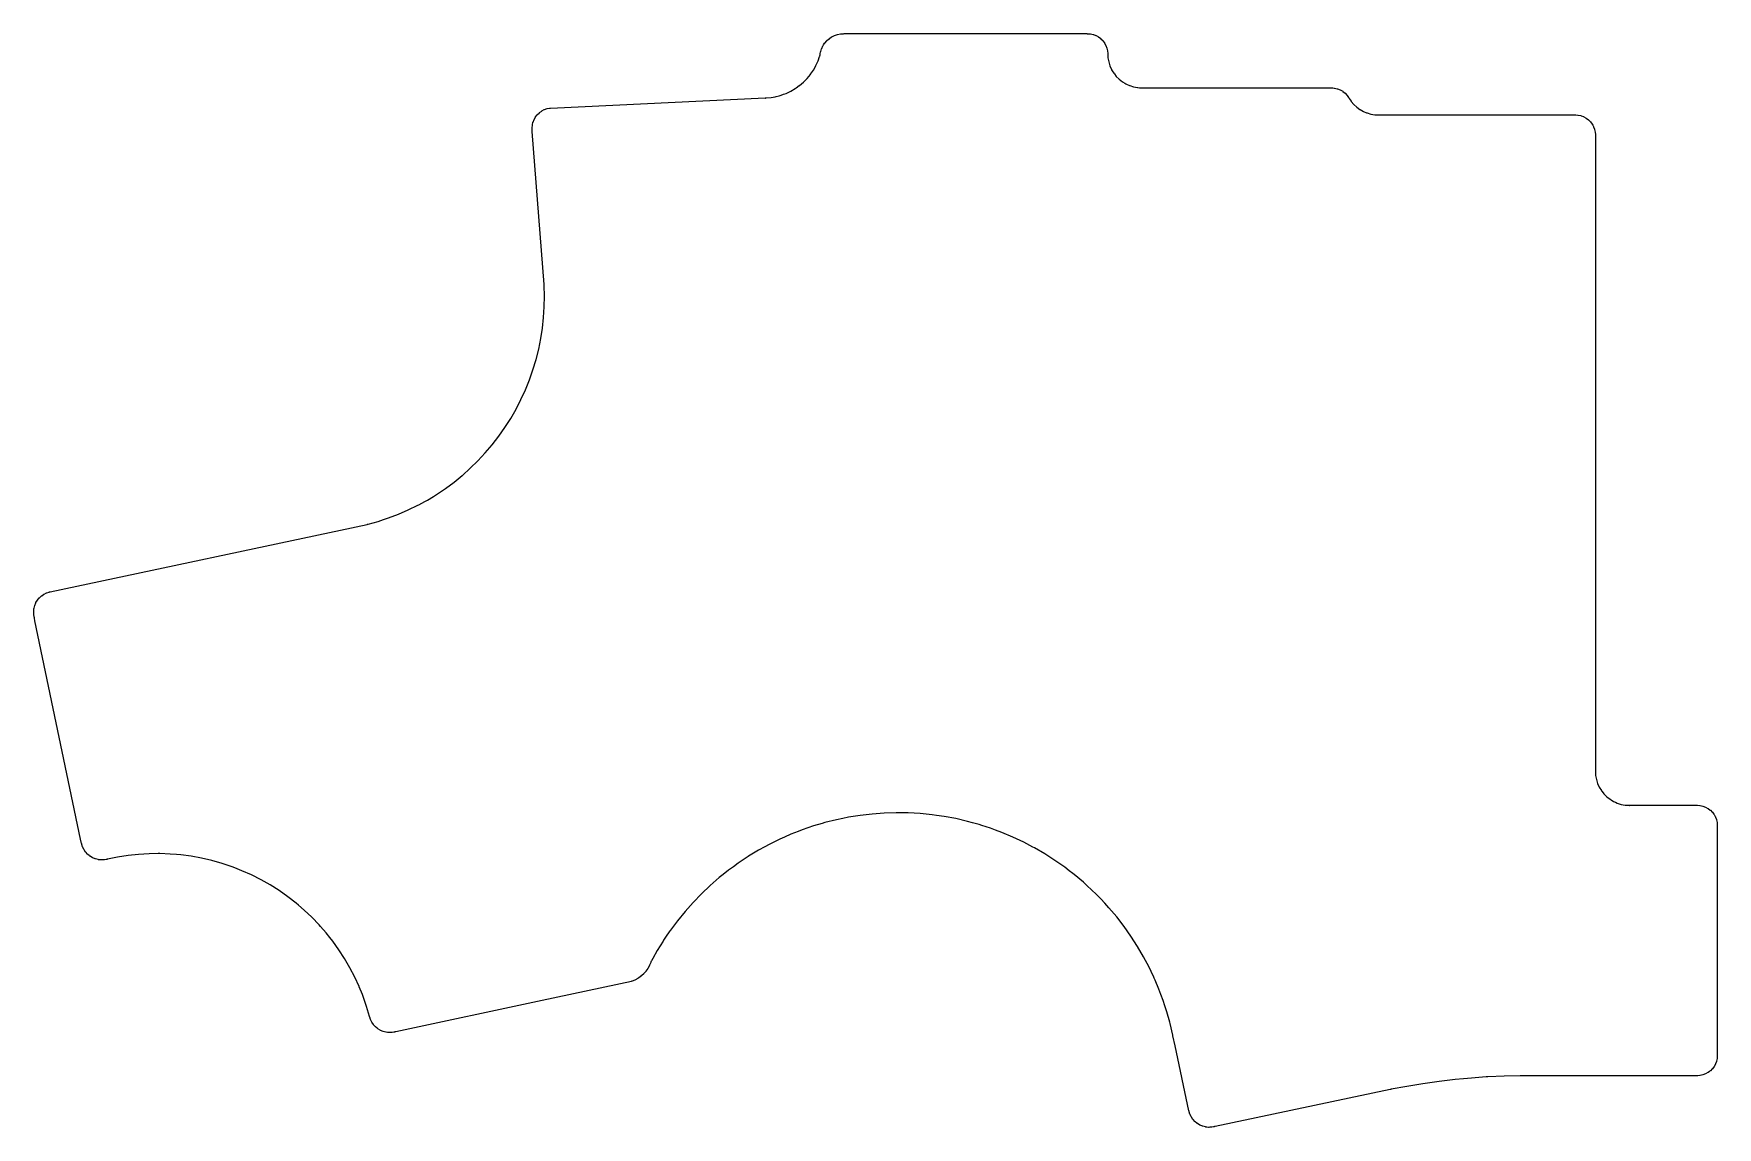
# Model space of a CAD drawing. Extents: x 84 to 209, y -139 to -58.
import ezdxf

# ---------------------------------------------------------------- set-up
doc = ezdxf.new("R2010")
doc.units = 0
doc.layers.add('BLACK', color=7, linetype='CONTINUOUS')

msp = doc.modelspace()

# ---------------------------------------------------------------- linework, layer by layer
at = {"layer": 'BLACK', "linetype": 'CONTINUOUS'}
for p, q in [((143.396, -58.4945), (143.589, -58.3984)), ((143.589, -58.3984), (143.605, -58.392)), ((143.605, -58.392), (143.808, -58.3222)), ((143.808, -58.3222), (143.824, -58.3178)), ((143.824, -58.3178), (144.035, -58.2754)), ((144.035, -58.2754), (144.052, -58.2732)), ((144.052, -58.2732), (144.233, -58.2612)), ((144.233, -58.2612), (144.256, -58.2623)), ((144.256, -58.2623), (144.26, -58.2623)), ((144.26, -58.2623), (144.269, -58.2637)), ((144.269, -58.2637), (144.3, -58.2596)), ((144.3, -58.2596), (144.317, -58.2585)), ((144.317, -58.2585), (162.226, -58.2585)), ((162.226, -58.2585), (162.245, -58.26)), ((162.245, -58.26), (162.26, -58.2623)), ((162.26, -58.2623), (162.26, -58.2623)), ((162.26, -58.2623), (162.269, -58.2637)), ((162.269, -58.2637), (162.284, -58.2617)), ((162.284, -58.2617), (162.309, -58.261)), ((162.309, -58.261), (162.478, -58.273)), ((162.478, -58.273), (162.496, -58.2756)), ((162.496, -58.2756), (162.686, -58.317)), ((162.686, -58.317), (162.704, -58.3221)), ((162.704, -58.3221), (162.886, -58.3901)), ((162.886, -58.3901), (162.903, -58.3976)), ((162.903, -58.3976), (163.073, -58.491)), ((142.541, -59.7476), (142.571, -59.5897)), ((142.571, -59.5897), (142.575, -59.5736)), ((142.575, -59.5736), (142.642, -59.3689)), ((142.642, -59.3689), (142.648, -59.3535)), ((142.648, -59.3535), (142.741, -59.1594)), ((142.741, -59.1594), (142.749, -59.1449)), ((142.749, -59.1449), (142.753, -59.1389)), ((142.753, -59.1389), (142.788, -59.0862)), ((142.788, -59.0862), (142.867, -58.9648)), ((142.867, -58.9648), (142.877, -58.9516)), ((142.877, -58.9516), (143.018, -58.7885)), ((143.018, -58.7885), (143.03, -58.7767)), ((143.03, -58.7767), (143.191, -58.6337)), ((143.191, -58.6337), (143.204, -58.6235)), ((143.204, -58.6235), (143.213, -58.6174)), ((143.213, -58.6174), (143.382, -58.5028)), ((143.382, -58.5028), (143.396, -58.4945)), ((163.073, -58.491), (163.089, -58.5007)), ((163.089, -58.5007), (163.245, -58.6174)), ((163.245, -58.6174), (163.258, -58.6292)), ((163.258, -58.6292), (163.396, -58.7669)), ((163.396, -58.7669), (163.408, -58.7805)), ((163.408, -58.7805), (163.524, -58.9364)), ((163.524, -58.9364), (163.534, -58.9515)), ((163.534, -58.9515), (163.627, -59.1225)), ((163.627, -59.1225), (163.635, -59.1389)), ((163.635, -59.1389), (163.703, -59.3214)), ((163.703, -59.3214), (163.708, -59.3386)), ((163.708, -59.3386), (163.749, -59.5289)), ((163.749, -59.5289), (163.752, -59.5467)), ((163.752, -59.5467), (163.763, -59.705)), ((142.038, -60.9478), (142.211, -60.6412)), ((142.211, -60.6412), (142.226, -60.6152)), ((142.226, -60.6152), (142.227, -60.6128)), ((142.226, -60.6152), (142.226, -60.6152)), ((142.227, -60.6128), (142.387, -60.2626)), ((142.387, -60.2626), (142.495, -59.9572)), ((142.495, -59.9572), (142.496, -59.9576)), ((142.496, -59.9551), (142.505, -59.9297)), ((142.496, -59.9554), (142.496, -59.9551)), ((142.496, -59.9576), (142.496, -59.9554)), ((142.505, -59.9297), (142.509, -59.9197)), ((142.509, -59.9197), (142.51, -59.9163)), ((142.51, -59.9163), (142.513, -59.912)), ((142.513, -59.912), (142.516, -59.9)), ((142.516, -59.9), (142.522, -59.8651)), ((142.522, -59.8651), (142.525, -59.8506)), ((142.525, -59.8506), (142.532, -59.8251)), ((142.532, -59.8251), (142.534, -59.8165)), ((142.534, -59.8001), (142.536, -59.7756)), ((142.534, -59.8165), (142.534, -59.8001)), ((142.536, -59.7756), (142.541, -59.7476)), ((163.762, -59.7327), (163.761, -59.7375)), ((163.761, -59.7375), (163.761, -59.7435)), ((163.761, -59.7435), (163.761, -59.7437)), ((163.761, -59.7437), (163.761, -59.744)), ((163.761, -59.744), (163.761, -59.75)), ((163.761, -59.75), (163.762, -59.7548)), ((163.763, -59.705), (163.762, -59.7278)), ((163.762, -59.7278), (163.763, -59.7278)), ((163.763, -59.7278), (163.762, -59.7327)), ((163.762, -59.7548), (163.762, -59.7573)), ((163.762, -59.7573), (163.763, -59.7629)), ((163.763, -59.7629), (163.772, -59.9197)), ((163.772, -59.9197), (163.774, -59.9572)), ((163.774, -59.9572), (163.78, -60.0529)), ((163.78, -60.0529), (163.835, -60.3514)), ((163.835, -60.3514), (163.925, -60.6412)), ((163.925, -60.6412), (164.05, -60.9179)), ((140.765, -62.2623), (140.991, -62.1009)), ((140.991, -62.1009), (141.012, -62.086)), ((141.012, -62.086), (141.305, -61.8362)), ((141.305, -61.8362), (141.323, -61.8182)), ((141.323, -61.8182), (141.505, -61.6334)), ((141.505, -61.6334), (141.575, -61.5618)), ((141.575, -61.5618), (141.82, -61.2649)), ((141.82, -61.2649), (141.821, -61.2627)), ((141.821, -61.2627), (142.036, -60.95)), ((141.821, -61.2627), (141.821, -61.2627)), ((142.036, -60.95), (142.038, -60.9478)), ((164.05, -60.9179), (164.052, -60.9211)), ((164.052, -60.9211), (164.052, -60.9212)), ((164.052, -60.9212), (164.099, -61.0001)), ((164.099, -61.0001), (164.207, -61.1776)), ((164.207, -61.1776), (164.209, -61.1806)), ((164.209, -61.1806), (164.209, -61.1806)), ((164.209, -61.1806), (164.253, -61.2363)), ((164.253, -61.2363), (164.394, -61.4165)), ((164.394, -61.4165), (164.609, -61.6311)), ((164.609, -61.6311), (164.847, -61.8182)), ((164.847, -61.8182), (165.025, -61.9255)), ((165.025, -61.9255), (165.104, -61.9733)), ((165.104, -61.9733), (165.104, -61.9733)), ((165.104, -61.9733), (165.107, -61.9752)), ((165.107, -61.9752), (165.148, -61.9937)), ((165.148, -61.9937), (165.38, -62.0982)), ((165.38, -62.0982), (165.38, -62.0982)), ((165.38, -62.0982), (165.384, -62.0998)), ((165.384, -62.0998), (165.674, -62.1901)), ((122.615, -63.7548), (138.472, -63.0104)), ((138.472, -63.0104), (138.492, -63.0111)), ((138.492, -63.0111), (138.509, -63.013)), ((138.509, -63.013), (138.509, -63.013)), ((138.509, -63.013), (138.513, -63.0136)), ((138.513, -63.0136), (138.519, -63.0133)), ((138.519, -63.0133), (138.521, -63.0133)), ((138.521, -63.0133), (138.526, -63.0131)), ((138.521, -63.0133), (138.521, -63.0133)), ((138.526, -63.0131), (138.531, -63.0121)), ((138.531, -63.0121), (138.533, -63.0119)), ((138.533, -63.0119), (138.542, -63.0106)), ((138.542, -63.0106), (138.906, -62.9761)), ((138.906, -62.9761), (138.909, -62.9758)), ((138.906, -62.9761), (138.906, -62.9761)), ((138.909, -62.9758), (139.209, -62.9207)), ((139.209, -62.9207), (139.285, -62.9068)), ((139.285, -62.9068), (139.288, -62.9063)), ((139.285, -62.9068), (139.285, -62.9068)), ((139.288, -62.9063), (139.517, -62.8431)), ((139.517, -62.8431), (139.656, -62.8047)), ((139.656, -62.8047), (139.659, -62.8039)), ((139.656, -62.8047), (139.656, -62.8047)), ((139.659, -62.8039), (139.828, -62.741)), ((139.828, -62.741), (140.017, -62.6706)), ((140.017, -62.6706), (140.019, -62.6696)), ((140.017, -62.6706), (140.017, -62.6706)), ((140.019, -62.6696), (140.022, -62.6684)), ((140.022, -62.6684), (140.364, -62.5055)), ((140.022, -62.6684), (140.022, -62.6684)), ((140.364, -62.5055), (140.367, -62.5043)), ((140.364, -62.5055), (140.364, -62.5055)), ((140.367, -62.5043), (140.699, -62.3093)), ((140.699, -62.3093), (140.765, -62.2623)), ((165.674, -62.1901), (165.972, -62.2448)), ((165.972, -62.2448), (165.976, -62.245)), ((165.976, -62.245), (165.976, -62.245)), ((165.976, -62.245), (166.108, -62.253)), ((166.108, -62.253), (166.244, -62.2612)), ((166.244, -62.2612), (166.257, -62.2627)), ((166.257, -62.2627), (166.262, -62.2636)), ((166.262, -62.2636), (166.269, -62.2637)), ((166.269, -62.2637), (166.27, -62.2637)), ((166.27, -62.2637), (166.27, -62.2637)), ((166.27, -62.2637), (166.275, -62.2637)), ((166.275, -62.2637), (166.303, -62.2598)), ((166.303, -62.2598), (166.32, -62.2585)), ((166.32, -62.2585), (180.226, -62.2585)), ((180.226, -62.2585), (180.245, -62.26)), ((180.245, -62.26), (180.26, -62.2623)), ((180.26, -62.2623), (180.26, -62.2623)), ((180.26, -62.2623), (180.269, -62.2637)), ((180.269, -62.2637), (180.283, -62.2618)), ((180.283, -62.2618), (180.309, -62.2611)), ((180.309, -62.2611), (180.376, -62.2661)), ((180.376, -62.2661), (180.489, -62.2746)), ((180.489, -62.2746), (180.507, -62.2774)), ((180.507, -62.2774), (180.707, -62.3232)), ((180.707, -62.3232), (180.725, -62.3288)), ((180.725, -62.3288), (180.916, -62.404)), ((180.916, -62.404), (180.933, -62.4122)), ((180.933, -62.4122), (181.11, -62.515)), ((181.11, -62.515), (181.126, -62.5257)), ((181.126, -62.5257), (181.286, -62.654)), ((181.286, -62.654), (181.299, -62.6669)), ((181.299, -62.6669), (181.438, -62.8175)), ((181.438, -62.8175), (181.45, -62.8324)), ((181.45, -62.8324), (181.547, -62.9758)), ((181.547, -62.9758), (181.555, -62.9909)), ((181.555, -62.9909), (181.555, -62.9909)), ((181.555, -62.9909), (181.559, -62.9976)), ((181.559, -62.9976), (181.56, -62.9997)), ((181.56, -62.9997), (181.562, -63.0071)), ((181.562, -63.0071), (181.565, -63.0101)), ((181.565, -63.0101), (181.566, -63.0136)), ((181.566, -63.0136), (181.572, -63.0244)), ((181.572, -63.0244), (181.577, -63.0297)), ((181.577, -63.0297), (181.583, -63.0382)), ((181.583, -63.0382), (181.723, -63.2415)), ((181.723, -63.2415), (181.739, -63.2654)), ((181.739, -63.2654), (181.932, -63.4865)), ((121.34, -64.7904), (121.413, -64.6072)), ((121.413, -64.6072), (121.42, -64.5909)), ((121.42, -64.5909), (121.518, -64.4198)), ((121.518, -64.4198), (121.528, -64.4049)), ((121.528, -64.4049), (121.649, -64.2494)), ((121.649, -64.2494), (121.661, -64.236)), ((121.661, -64.236), (121.803, -64.0993)), ((121.803, -64.0993), (121.817, -64.0878)), ((121.817, -64.0878), (121.976, -63.9726)), ((121.976, -63.9726), (121.992, -63.9632)), ((121.992, -63.9632), (122.166, -63.872)), ((122.166, -63.872), (122.183, -63.8648)), ((122.183, -63.8648), (122.369, -63.7994)), ((122.369, -63.7994), (122.386, -63.7946)), ((122.386, -63.7946), (122.547, -63.7626)), ((122.547, -63.7626), (122.565, -63.7612)), ((122.565, -63.7612), (122.574, -63.7602)), ((122.574, -63.7602), (122.582, -63.7605)), ((122.582, -63.7605), (122.591, -63.7582)), ((122.591, -63.7582), (122.597, -63.7576)), ((122.597, -63.7576), (122.615, -63.7548)), ((181.932, -63.4865), (181.935, -63.4889)), ((181.935, -63.4889), (181.935, -63.4889)), ((181.935, -63.4889), (182.146, -63.6818)), ((182.146, -63.6818), (182.149, -63.6843)), ((182.149, -63.6843), (182.151, -63.6864)), ((182.151, -63.6864), (182.151, -63.6864)), ((182.151, -63.6864), (182.383, -63.8541)), ((182.383, -63.8541), (182.383, -63.8541)), ((182.383, -63.8541), (182.386, -63.8562)), ((182.386, -63.8562), (182.389, -63.8579)), ((182.389, -63.8579), (182.389, -63.8579)), ((182.389, -63.8579), (182.407, -63.8678)), ((182.407, -63.8678), (182.642, -64)), ((182.642, -64), (182.645, -64.0014)), ((182.645, -64.0014), (182.645, -64.0014)), ((182.645, -64.0014), (182.877, -64.0993)), ((182.877, -64.0993), (182.912, -64.1138)), ((182.912, -64.1138), (183.193, -64.1962)), ((183.193, -64.1962), (183.482, -64.246)), ((183.482, -64.246), (183.741, -64.2608)), ((183.741, -64.2608), (183.755, -64.2623)), ((183.755, -64.2623), (183.762, -64.2636)), ((183.762, -64.2636), (183.769, -64.2637)), ((183.769, -64.2637), (183.77, -64.2637)), ((183.77, -64.2637), (183.77, -64.2637)), ((183.77, -64.2637), (183.775, -64.2637)), ((183.775, -64.2637), (183.803, -64.2598)), ((183.803, -64.2598), (183.82, -64.2585)), ((183.82, -64.2585), (198.226, -64.2585)), ((198.226, -64.2585), (198.245, -64.26)), ((198.245, -64.26), (198.26, -64.2623)), ((198.26, -64.2623), (198.26, -64.2623)), ((198.26, -64.2623), (198.269, -64.2637)), ((198.269, -64.2637), (198.284, -64.2617)), ((198.284, -64.2617), (198.309, -64.261)), ((198.309, -64.261), (198.478, -64.273)), ((198.478, -64.273), (198.496, -64.2756)), ((198.496, -64.2756), (198.686, -64.317)), ((198.686, -64.317), (198.704, -64.3221)), ((198.704, -64.3221), (198.886, -64.3901)), ((198.886, -64.3901), (198.903, -64.3976)), ((198.903, -64.3976), (199.073, -64.491)), ((199.073, -64.491), (199.089, -64.5007)), ((199.089, -64.5007), (199.245, -64.6174)), ((199.245, -64.6174), (199.258, -64.6292)), ((199.258, -64.6292), (199.396, -64.7669)), ((121.269, -65.2132), (121.287, -65.017)), ((121.269, -65.2312), (121.269, -65.2132)), ((121.278, -65.4026), (121.269, -65.2312)), ((121.282, -65.4276), (121.278, -65.4026)), ((121.286, -65.4425), (121.282, -65.4276)), ((121.284, -65.4818), (121.285, -65.4515)), ((121.285, -65.4952), (121.284, -65.4818)), ((121.285, -65.4515), (121.286, -65.4425)), ((121.285, -65.4515), (121.285, -65.4515)), ((122.154, -76.7987), (121.285, -65.4952)), ((121.287, -65.017), (121.29, -64.9993)), ((121.29, -64.9993), (121.335, -64.8076)), ((121.335, -64.8076), (121.34, -64.7904)), ((199.396, -64.7669), (199.408, -64.7805)), ((199.408, -64.7805), (199.524, -64.9364)), ((199.524, -64.9364), (199.534, -64.9515)), ((199.534, -64.9515), (199.57, -65.017)), ((199.57, -65.017), (199.627, -65.1225)), ((199.627, -65.1225), (199.635, -65.1389)), ((199.635, -65.1389), (199.703, -65.3214)), ((199.703, -65.3214), (199.708, -65.3386)), ((199.708, -65.3386), (199.749, -65.5289)), ((199.749, -65.5289), (199.752, -65.5467)), ((199.752, -65.5467), (199.764, -65.7086)), ((199.763, -65.7349), (199.761, -65.7437)), ((199.761, -65.7437), (199.762, -65.7526)), ((199.762, -65.7526), (199.762, -65.7526)), ((199.762, -65.7526), (199.765, -65.7753)), ((199.764, -65.7086), (199.763, -65.7266)), ((199.763, -65.7266), (199.763, -65.7349)), ((199.765, -65.7753), (199.766, -65.7916)), ((199.766, -65.7916), (199.766, -112.697)), ((122.156, -76.8133), (122.154, -76.7987)), ((122.163, -76.8487), (122.156, -76.8133)), ((122.164, -76.8613), (122.163, -76.8487)), ((122.163, -76.8654), (122.164, -76.8613)), ((122.163, -76.8721), (122.163, -76.8654)), ((122.185, -77.64), (122.163, -76.8721)), ((122.171, -78.4314), (122.185, -77.64)), ((122.035, -80.0081), (122.121, -79.2213)), ((122.121, -79.2213), (122.171, -78.4314)), ((121.913, -80.7902), (122.035, -80.0081)), ((121.562, -82.3334), (121.755, -81.5658)), ((121.755, -81.5658), (121.913, -80.7902)), ((121.072, -83.8382), (121.334, -83.0914)), ((121.334, -83.0914), (121.562, -82.3334)), ((120.776, -84.5708), (121.071, -83.8396)), ((121.071, -83.8395), (121.072, -83.8382)), ((121.071, -83.8396), (121.071, -83.8395)), ((120.084, -85.9957), (120.446, -85.2919)), ((120.446, -85.2919), (120.776, -84.5722)), ((120.776, -84.5709), (120.776, -84.5708)), ((120.776, -84.5722), (120.776, -84.5709)), ((119.265, -87.3501), (119.69, -86.6823)), ((119.69, -86.6823), (120.084, -85.9957)), ((118.326, -88.6239), (118.81, -87.9978)), ((118.81, -87.9978), (119.265, -87.3501)), ((117.275, -89.8066), (117.814, -89.2273)), ((117.814, -89.2273), (118.326, -88.6239)), ((116.12, -90.8873), (116.708, -90.3616)), ((116.708, -90.3616), (116.709, -90.3607)), ((116.708, -90.3616), (116.708, -90.3616)), ((116.709, -90.3607), (117.275, -89.8066)), ((114.213, -92.3017), (114.87, -91.8598)), ((114.87, -91.8598), (114.871, -91.8589)), ((114.871, -91.8589), (115.505, -91.3892)), ((114.871, -91.8589), (114.871, -91.8589)), ((115.505, -91.3892), (115.506, -91.3883)), ((115.505, -91.3892), (115.505, -91.3892)), ((115.506, -91.3883), (115.507, -91.3874)), ((115.507, -91.3874), (116.118, -90.8892)), ((115.507, -91.3874), (115.507, -91.3874)), ((116.118, -90.8892), (116.119, -90.8883)), ((116.118, -90.8892), (116.118, -90.8892)), ((116.119, -90.8883), (116.12, -90.8873)), ((112.132, -93.4409), (112.843, -93.0931)), ((112.843, -93.0931), (112.908, -93.0572)), ((112.908, -93.0572), (113.343, -92.8193)), ((113.343, -92.8193), (113.537, -92.7131)), ((113.537, -92.7131), (113.538, -92.7123)), ((113.538, -92.7123), (113.983, -92.4415)), ((113.538, -92.7123), (113.538, -92.7123)), ((113.983, -92.4415), (114.213, -92.3017)), ((109.161, -94.4946), (109.913, -94.285)), ((109.913, -94.285), (109.914, -94.2846)), ((109.913, -94.285), (109.913, -94.285)), ((109.914, -94.2846), (110.295, -94.1593)), ((110.295, -94.1593), (110.664, -94.0378)), ((110.664, -94.0378), (110.666, -94.0373)), ((110.664, -94.0378), (110.664, -94.0378)), ((110.666, -94.0373), (110.667, -94.0368)), ((110.667, -94.0368), (111.404, -93.7564)), ((110.667, -94.0368), (110.667, -94.0368)), ((111.404, -93.7564), (111.406, -93.7559)), ((111.406, -93.7559), (111.407, -93.7553)), ((111.407, -93.7553), (112.13, -93.4415)), ((111.407, -93.7553), (111.407, -93.7553)), ((112.13, -93.4415), (112.132, -93.4409)), ((85.6825, -99.4864), (109.091, -94.5058)), ((109.091, -94.5058), (109.107, -94.5035)), ((109.107, -94.5035), (109.139, -94.5008)), ((109.139, -94.5008), (109.144, -94.4997)), ((109.144, -94.4997), (109.147, -94.499)), ((109.144, -94.4997), (109.144, -94.4997)), ((109.147, -94.499), (109.152, -94.4979)), ((109.147, -94.499), (109.147, -94.499)), ((109.152, -94.4979), (109.156, -94.496)), ((109.156, -94.496), (109.161, -94.4946)), ((84.5003, -100.708), (84.5516, -100.511)), ((84.5516, -100.511), (84.5573, -100.494)), ((84.5573, -100.494), (84.6362, -100.306)), ((84.6362, -100.306), (84.6443, -100.29)), ((84.6443, -100.29), (84.749, -100.116)), ((84.749, -100.116), (84.7593, -100.101)), ((84.7593, -100.101), (84.8879, -99.9431)), ((84.8879, -99.9431), (84.9002, -99.93)), ((84.9002, -99.93), (85.0498, -99.7921)), ((85.0498, -99.7921), (85.0639, -99.7808)), ((85.0639, -99.7808), (85.2317, -99.6656)), ((85.2317, -99.6656), (85.2472, -99.6565)), ((85.2472, -99.6565), (85.4297, -99.5663)), ((85.4297, -99.5663), (85.4463, -99.5595)), ((85.4463, -99.5595), (85.6089, -99.5062)), ((85.6089, -99.5062), (85.6266, -99.5026)), ((85.6266, -99.5026), (85.6346, -99.5007)), ((85.6346, -99.5007), (85.6435, -99.4999)), ((85.6435, -99.4999), (85.6626, -99.4924)), ((85.6626, -99.4924), (85.6825, -99.4864)), ((84.4735, -100.946), (84.4742, -100.928)), ((84.4768, -101.053), (84.4735, -100.946)), ((84.4742, -100.928), (84.497, -100.726)), ((84.4798, -101.149), (84.4768, -101.053)), ((84.4816, -101.167), (84.4798, -101.149)), ((84.5124, -101.343), (84.4816, -101.167)), ((84.497, -100.726), (84.5003, -100.708)), ((84.5192, -101.367), (84.5124, -101.343)), ((84.5249, -101.382), (84.5192, -101.367)), ((84.5257, -101.39), (84.5249, -101.382)), ((84.5282, -101.418), (84.5257, -101.39)), ((84.5303, -101.432), (84.5282, -101.418)), ((84.5705, -101.625), (84.5303, -101.432)), ((87.9421, -117.76), (84.5705, -101.625)), ((199.765, -112.718), (199.761, -112.737)), ((199.761, -112.737), (199.761, -112.75)), ((199.761, -112.75), (199.762, -112.755)), ((199.762, -112.755), (199.762, -112.757)), ((199.762, -112.757), (199.763, -112.763)), ((199.763, -112.763), (199.78, -113.053)), ((199.766, -112.697), (199.765, -112.718)), ((199.78, -113.053), (199.835, -113.351)), ((199.835, -113.351), (199.925, -113.641)), ((199.925, -113.641), (200.05, -113.918)), ((200.05, -113.918), (200.207, -114.178)), ((200.207, -114.178), (200.209, -114.181)), ((200.209, -114.181), (200.209, -114.181)), ((200.209, -114.181), (200.253, -114.236)), ((200.253, -114.236), (200.394, -114.416)), ((200.394, -114.416), (200.609, -114.631)), ((200.609, -114.631), (200.847, -114.818)), ((200.847, -114.818), (200.931, -114.869)), ((200.931, -114.869), (201.104, -114.973)), ((201.104, -114.973), (201.104, -114.973)), ((201.104, -114.973), (201.107, -114.975)), ((201.107, -114.975), (201.245, -115.038)), ((201.245, -115.038), (201.38, -115.098)), ((201.38, -115.098), (201.38, -115.098)), ((201.38, -115.098), (201.384, -115.1)), ((201.384, -115.1), (201.674, -115.19)), ((201.674, -115.19), (201.972, -115.245)), ((201.972, -115.245), (201.976, -115.245)), ((201.976, -115.245), (201.976, -115.245)), ((201.976, -115.245), (202.108, -115.253)), ((202.108, -115.253), (202.244, -115.261)), ((202.244, -115.261), (202.257, -115.263)), ((202.257, -115.263), (202.262, -115.264)), ((202.262, -115.264), (202.269, -115.264)), ((202.269, -115.264), (202.27, -115.264)), ((202.27, -115.264), (202.27, -115.264)), ((202.27, -115.264), (202.275, -115.264)), ((202.275, -115.264), (202.303, -115.26)), ((202.303, -115.26), (202.32, -115.259)), ((202.32, -115.259), (207.226, -115.259)), ((207.226, -115.259), (207.245, -115.26)), ((207.245, -115.26), (207.26, -115.262)), ((207.26, -115.262), (207.26, -115.262)), ((207.26, -115.262), (207.269, -115.264)), ((207.269, -115.264), (207.284, -115.262)), ((207.284, -115.262), (207.309, -115.261)), ((207.309, -115.261), (207.478, -115.273)), ((207.478, -115.273), (207.496, -115.276)), ((207.496, -115.276), (207.686, -115.317)), ((207.686, -115.317), (207.704, -115.322)), ((207.704, -115.322), (207.886, -115.39)), ((207.886, -115.39), (207.903, -115.398)), ((207.903, -115.398), (208.073, -115.491)), ((208.073, -115.491), (208.089, -115.501)), ((208.089, -115.501), (208.245, -115.617)), ((142.038, -116.79), (141.199, -117.078)), ((142.681, -116.6), (142.038, -116.79)), ((142.887, -116.539), (142.681, -116.6)), ((142.889, -116.539), (142.887, -116.539)), ((142.887, -116.539), (142.887, -116.539)), ((142.89, -116.539), (142.889, -116.539)), ((143.748, -116.325), (142.89, -116.539)), ((142.89, -116.539), (142.89, -116.539)), ((143.749, -116.324), (143.748, -116.325)), ((143.748, -116.325), (143.748, -116.325)), ((144.202, -116.232), (143.749, -116.324)), ((144.617, -116.147), (144.202, -116.232)), ((144.618, -116.147), (144.617, -116.147)), ((144.617, -116.147), (144.617, -116.147)), ((145.494, -116.007), (144.618, -116.147)), ((146.375, -115.904), (145.494, -116.007)), ((147.26, -115.84), (146.375, -115.904)), ((147.261, -115.839), (147.26, -115.84)), ((148.145, -115.813), (147.261, -115.839)), ((147.261, -115.839), (147.261, -115.839)), ((148.146, -115.813), (148.145, -115.813)), ((148.145, -115.813), (148.145, -115.813)), ((148.148, -115.813), (148.146, -115.813)), ((148.464, -115.817), (148.148, -115.813)), ((148.148, -115.813), (148.148, -115.813)), ((149.033, -115.824), (148.464, -115.817)), ((149.035, -115.824), (149.033, -115.824)), ((149.918, -115.874), (149.035, -115.824)), ((149.035, -115.824), (149.035, -115.824)), ((149.919, -115.874), (149.918, -115.874)), ((149.918, -115.874), (149.918, -115.874)), ((149.92, -115.874), (149.919, -115.874)), ((150.8, -115.961), (149.92, -115.874)), ((149.92, -115.874), (149.92, -115.874)), ((150.802, -115.961), (150.8, -115.961)), ((150.8, -115.961), (150.8, -115.961)), ((150.803, -115.961), (150.802, -115.961)), ((151.123, -116.007), (150.803, -115.961)), ((150.803, -115.961), (150.803, -115.961)), ((151.68, -116.086), (151.123, -116.007)), ((151.681, -116.086), (151.68, -116.086)), ((152.55, -116.248), (151.681, -116.086)), ((151.681, -116.086), (151.681, -116.086)), ((152.552, -116.248), (152.55, -116.248)), ((152.55, -116.248), (152.55, -116.248)), ((153.416, -116.448), (152.552, -116.248)), ((153.772, -116.547), (153.416, -116.448)), ((154.269, -116.685), (153.772, -116.547)), ((154.271, -116.685), (154.269, -116.685)), ((154.269, -116.685), (154.269, -116.685)), ((154.272, -116.685), (154.271, -116.685)), ((154.472, -116.75), (154.272, -116.685)), ((154.272, -116.685), (154.272, -116.685)), ((155.115, -116.958), (154.472, -116.75)), ((208.245, -115.617), (208.258, -115.629)), ((208.258, -115.629), (208.396, -115.767)), ((208.396, -115.767), (208.408, -115.78)), ((208.408, -115.78), (208.5, -115.904)), ((208.5, -115.904), (208.524, -115.936)), ((208.524, -115.936), (208.534, -115.952)), ((208.534, -115.952), (208.608, -116.086)), ((208.608, -116.086), (208.627, -116.122)), ((208.627, -116.122), (208.635, -116.139)), ((208.635, -116.139), (208.703, -116.321)), ((208.703, -116.321), (208.708, -116.339)), ((208.708, -116.339), (208.749, -116.529)), ((208.749, -116.529), (208.752, -116.547)), ((208.752, -116.547), (208.764, -116.709)), ((208.763, -116.735), (208.761, -116.744)), ((208.761, -116.744), (208.762, -116.753)), ((208.762, -116.753), (208.762, -116.753)), ((208.762, -116.753), (208.765, -116.775)), ((208.764, -116.709), (208.763, -116.727)), ((208.763, -116.727), (208.763, -116.735)), ((208.765, -116.775), (208.766, -116.792)), ((208.766, -116.792), (208.766, -133.701)), ((88.0117, -118.093), (87.9421, -117.76)), ((139.56, -117.76), (138.767, -118.152)), ((139.562, -117.759), (139.56, -117.76)), ((139.56, -117.76), (139.56, -117.76)), ((139.896, -117.612), (139.562, -117.759)), ((140.372, -117.402), (139.896, -117.612)), ((140.373, -117.401), (140.372, -117.402)), ((140.901, -117.194), (140.373, -117.401)), ((141.198, -117.078), (140.901, -117.194)), ((141.199, -117.078), (141.198, -117.078)), ((141.198, -117.078), (141.198, -117.078)), ((155.116, -116.958), (155.115, -116.958)), ((155.488, -117.097), (155.116, -116.958)), ((155.116, -116.958), (155.116, -116.958)), ((155.946, -117.267), (155.488, -117.097)), ((155.947, -117.267), (155.946, -117.267)), ((156.762, -117.611), (155.947, -117.267)), ((155.947, -117.267), (155.947, -117.267)), ((156.763, -117.611), (156.762, -117.611)), ((157.565, -117.99), (156.763, -117.611)), ((157.567, -117.991), (157.565, -117.99)), ((158.24, -118.345), (157.567, -117.991)), ((157.567, -117.991), (157.567, -117.991)), ((88.0178, -118.114), (88.0117, -118.093)), ((88.0249, -118.132), (88.0178, -118.114)), ((88.0257, -118.14), (88.0249, -118.132)), ((88.0276, -118.148), (88.0257, -118.14)), ((88.0312, -118.166), (88.0276, -118.148)), ((88.0845, -118.329), (88.0312, -118.166)), ((88.0913, -118.345), (88.0845, -118.329)), ((88.1815, -118.528), (88.0913, -118.345)), ((88.1906, -118.543), (88.1815, -118.528)), ((88.3058, -118.711), (88.1906, -118.543)), ((88.3171, -118.725), (88.3058, -118.711)), ((88.455, -118.875), (88.3171, -118.725)), ((88.4681, -118.887), (88.455, -118.875)), ((88.5715, -118.971), (88.4681, -118.887)), ((88.626, -119.016), (88.5715, -118.971)), ((88.6407, -119.026), (88.626, -119.016)), ((88.8153, -119.131), (88.6407, -119.026)), ((88.8313, -119.139), (88.8153, -119.131)), ((89.019, -119.218), (88.8313, -119.139)), ((89.036, -119.223), (89.019, -119.218)), ((89.233, -119.275), (89.036, -119.223)), ((89.2507, -119.278), (89.233, -119.275)), ((89.3346, -119.287), (89.2507, -119.278)), ((89.453, -119.301), (89.3346, -119.287)), ((89.4709, -119.301), (89.453, -119.301)), ((89.5614, -119.299), (89.4709, -119.301)), ((89.6744, -119.295), (89.5614, -119.299)), ((89.6923, -119.293), (89.6744, -119.295)), ((89.8181, -119.271), (89.6923, -119.293)), ((89.8678, -119.263), (89.8181, -119.271)), ((89.8922, -119.256), (89.8678, -119.263)), ((89.9065, -119.25), (89.8922, -119.256)), ((89.9078, -119.25), (89.9065, -119.25)), ((89.9091, -119.25), (89.9078, -119.25)), ((89.9151, -119.248), (89.9091, -119.25)), ((89.9166, -119.248), (89.9151, -119.248)), ((89.9213, -119.247), (89.9166, -119.248)), ((89.9166, -119.248), (89.9166, -119.248)), ((89.925, -119.247), (89.9213, -119.247)), ((89.9304, -119.246), (89.925, -119.247)), ((90.6731, -119.092), (89.9304, -119.246)), ((91.4436, -118.971), (90.6731, -119.092)), ((91.4451, -118.971), (91.4436, -118.971)), ((92.2176, -118.888), (91.4451, -118.971)), ((91.4451, -118.971), (91.4451, -118.971)), ((92.2191, -118.888), (92.2176, -118.888)), ((92.2176, -118.888), (92.2176, -118.888)), ((92.9977, -118.841), (92.2191, -118.888)), ((92.9992, -118.841), (92.9977, -118.841)), ((93.6696, -118.833), (92.9992, -118.841)), ((92.9992, -118.841), (92.9992, -118.841)), ((93.7776, -118.832), (93.6696, -118.833)), ((93.7791, -118.832), (93.7776, -118.832)), ((93.7792, -118.832), (93.7791, -118.832)), ((94.5544, -118.86), (93.7792, -118.832)), ((94.5571, -118.86), (94.5544, -118.86)), ((94.5586, -118.861), (94.5571, -118.86)), ((95.0052, -118.898), (94.5586, -118.861)), ((94.5586, -118.861), (94.5586, -118.861)), ((95.3343, -118.926), (95.0052, -118.898)), ((95.3358, -118.926), (95.3343, -118.926)), ((96.106, -119.029), (95.3358, -118.926)), ((95.3358, -118.926), (95.3358, -118.926)), ((96.1075, -119.029), (96.106, -119.029)), ((96.106, -119.029), (96.106, -119.029)), ((96.8748, -119.169), (96.1075, -119.029)), ((97.6346, -119.346), (96.8748, -119.169)), ((137.23, -119.038), (136.492, -119.53)), ((137.244, -119.029), (137.23, -119.038)), ((137.987, -118.579), (137.244, -119.029)), ((137.989, -118.579), (137.987, -118.579)), ((138.444, -118.329), (137.989, -118.579)), ((138.765, -118.153), (138.444, -118.329)), ((138.766, -118.152), (138.765, -118.153)), ((138.765, -118.153), (138.765, -118.153)), ((138.767, -118.152), (138.766, -118.152)), ((138.767, -118.152), (138.767, -118.152)), ((158.35, -118.403), (158.24, -118.345)), ((158.351, -118.404), (158.35, -118.403)), ((159.116, -118.849), (158.351, -118.404)), ((158.351, -118.404), (158.351, -118.404)), ((159.117, -118.85), (159.116, -118.849)), ((159.116, -118.849), (159.116, -118.849)), ((159.863, -119.328), (159.117, -118.85)), ((98.3849, -119.558), (97.6346, -119.346)), ((98.3864, -119.559), (98.3849, -119.558)), ((99.1228, -119.807), (98.3864, -119.559)), ((99.1242, -119.807), (99.1228, -119.807)), ((99.1228, -119.807), (99.1228, -119.807)), ((99.335, -119.889), (99.1242, -119.807)), ((99.8494, -120.09), (99.335, -119.889)), ((99.8508, -120.091), (99.8494, -120.09)), ((99.8494, -120.09), (99.8494, -120.09)), ((100.563, -120.409), (99.8508, -120.091)), ((101.259, -120.761), (100.563, -120.409)), ((135.363, -120.381), (135.081, -120.605)), ((135.774, -120.053), (135.363, -120.381)), ((135.775, -120.053), (135.774, -120.053)), ((135.774, -120.053), (135.774, -120.053)), ((135.776, -120.052), (135.775, -120.053)), ((136.128, -119.795), (135.776, -120.052)), ((135.776, -120.052), (135.776, -120.052)), ((136.492, -119.53), (136.128, -119.795)), ((160.589, -119.839), (159.863, -119.328)), ((160.918, -120.092), (160.589, -119.839)), ((161.19, -120.301), (160.918, -120.092)), ((161.292, -120.38), (161.19, -120.301)), ((161.971, -120.95), (161.292, -120.38)), ((101.937, -121.147), (101.259, -120.761)), ((102.596, -121.564), (101.937, -121.147)), ((103.234, -122.012), (102.596, -121.564)), ((133.769, -121.798), (133.152, -122.435)), ((134.412, -121.188), (133.769, -121.798)), ((135.081, -120.605), (134.412, -121.188)), ((162.194, -121.155), (161.971, -120.95)), ((162.624, -121.549), (162.194, -121.155)), ((162.625, -121.55), (162.624, -121.549)), ((162.624, -121.549), (162.624, -121.549)), ((162.626, -121.55), (162.625, -121.55)), ((162.875, -121.799), (162.626, -121.55)), ((162.626, -121.55), (162.626, -121.55)), ((163.253, -122.176), (162.875, -121.799)), ((103.85, -122.491), (103.234, -122.012)), ((103.851, -122.492), (103.85, -122.491)), ((104.025, -122.64), (103.851, -122.492)), ((103.851, -122.492), (103.851, -122.492)), ((104.443, -122.998), (104.025, -122.64)), ((105.01, -123.533), (104.443, -122.998)), ((133.152, -122.435), (132.563, -123.099)), ((163.541, -122.49), (163.253, -122.176)), ((163.852, -122.828), (163.541, -122.49)), ((163.853, -122.829), (163.852, -122.828)), ((163.852, -122.828), (163.852, -122.828)), ((164.425, -123.507), (163.853, -122.829)), ((105.551, -124.095), (105.01, -123.533)), ((105.651, -124.21), (105.551, -124.095)), ((106.063, -124.682), (105.651, -124.21)), ((132.002, -123.788), (131.474, -124.497)), ((132.003, -123.786), (132.002, -123.788)), ((132.002, -123.788), (132.002, -123.788)), ((132.563, -123.099), (132.003, -123.786)), ((164.967, -124.209), (164.425, -123.507)), ((165.479, -124.934), (164.967, -124.209)), ((106.064, -124.683), (106.063, -124.682)), ((106.063, -124.682), (106.063, -124.682)), ((106.065, -124.684), (106.064, -124.683)), ((106.328, -125.016), (106.065, -124.684)), ((106.065, -124.684), (106.065, -124.684)), ((106.549, -125.294), (106.328, -125.016)), ((106.55, -125.295), (106.549, -125.294)), ((107.003, -125.926), (106.55, -125.295)), ((106.55, -125.295), (106.55, -125.295)), ((130.934, -125.295), (130.507, -125.985)), ((130.973, -125.232), (130.934, -125.295)), ((130.974, -125.231), (130.973, -125.232)), ((130.973, -125.232), (130.973, -125.232)), ((131.175, -124.935), (130.974, -125.231)), ((131.394, -124.614), (131.175, -124.935)), ((131.473, -124.498), (131.394, -124.614)), ((131.474, -124.497), (131.473, -124.498)), ((131.474, -124.497), (131.474, -124.497)), ((165.959, -125.68), (165.479, -124.934)), ((107.003, -125.928), (107.003, -125.926)), ((107.003, -125.926), (107.003, -125.926)), ((107.427, -126.582), (107.003, -125.928)), ((107.819, -127.257), (107.427, -126.582)), ((130.07, -126.763), (130.061, -126.788)), ((130.072, -126.758), (130.07, -126.763)), ((130.07, -126.763), (130.07, -126.763)), ((130.074, -126.753), (130.072, -126.758)), ((130.076, -126.751), (130.074, -126.753)), ((130.078, -126.747), (130.076, -126.751)), ((130.076, -126.751), (130.076, -126.751)), ((130.08, -126.745), (130.078, -126.747)), ((130.082, -126.741), (130.08, -126.745)), ((130.17, -126.584), (130.082, -126.741)), ((130.507, -125.985), (130.17, -126.584)), ((165.959, -125.681), (165.959, -125.68)), ((166.406, -126.444), (165.959, -125.681)), ((165.959, -125.681), (165.959, -125.681)), ((166.406, -126.445), (166.406, -126.444)), ((166.406, -126.444), (166.406, -126.444)), ((166.407, -126.447), (166.406, -126.445)), ((166.82, -127.228), (166.407, -126.447)), ((107.82, -127.258), (107.819, -127.257)), ((108.177, -127.948), (107.82, -127.258)), ((107.82, -127.258), (107.82, -127.258)), ((108.178, -127.949), (108.177, -127.948)), ((108.177, -127.948), (108.177, -127.948)), ((108.503, -128.658), (108.178, -127.949)), ((129.296, -127.9), (129.093, -128.042)), ((129.307, -127.891), (129.296, -127.9)), ((129.492, -127.727), (129.307, -127.891)), ((129.502, -127.717), (129.492, -127.727)), ((129.666, -127.532), (129.502, -127.717)), ((129.675, -127.521), (129.666, -127.532)), ((129.817, -127.318), (129.675, -127.521)), ((129.825, -127.306), (129.817, -127.318)), ((129.942, -127.089), (129.825, -127.306)), ((129.948, -127.075), (129.942, -127.089)), ((130.03, -126.872), (129.948, -127.075)), ((130.036, -126.849), (130.03, -126.872)), ((130.038, -126.84), (130.036, -126.849)), ((130.04, -126.832), (130.038, -126.84)), ((130.054, -126.803), (130.04, -126.832)), ((130.061, -126.788), (130.054, -126.803)), ((166.821, -127.23), (166.82, -127.228)), ((166.82, -127.228), (166.82, -127.228)), ((166.964, -127.532), (166.821, -127.23)), ((167.163, -127.951), (166.964, -127.532)), ((167.201, -128.031), (167.163, -127.951)), ((108.504, -128.66), (108.503, -128.658)), ((108.738, -129.241), (108.504, -128.66)), ((108.504, -128.66), (108.504, -128.66)), ((108.794, -129.382), (108.738, -129.241)), ((128.599, -128.268), (122.009, -129.68)), ((128.61, -128.265), (128.599, -128.268)), ((128.619, -128.261), (128.61, -128.265)), ((128.628, -128.259), (128.619, -128.261)), ((128.654, -128.252), (128.628, -128.259)), ((128.85, -128.173), (128.654, -128.252)), ((128.864, -128.167), (128.85, -128.173)), ((129.081, -128.05), (128.864, -128.167)), ((129.093, -128.042), (129.081, -128.05)), ((167.202, -128.032), (167.201, -128.031)), ((167.259, -128.167), (167.202, -128.032)), ((167.202, -128.032), (167.202, -128.032)), ((167.547, -128.848), (167.259, -128.167)), ((167.547, -128.849), (167.547, -128.848)), ((167.694, -129.241), (167.547, -128.849)), ((167.547, -128.849), (167.547, -128.849)), ((167.857, -129.679), (167.694, -129.241)), ((109.05, -130.119), (108.794, -129.382)), ((109.051, -130.12), (109.05, -130.119)), ((109.269, -130.861), (109.051, -130.12)), ((109.051, -130.12), (109.051, -130.12)), ((122.009, -129.68), (111.206, -131.995)), ((167.858, -129.68), (167.857, -129.679)), ((167.985, -130.069), (167.858, -129.68)), ((167.858, -129.68), (167.858, -129.68)), ((168.132, -130.522), (167.985, -130.069)), ((109.27, -130.863), (109.269, -130.861)), ((109.271, -130.867), (109.27, -130.863)), ((109.274, -130.879), (109.271, -130.867)), ((109.274, -130.88), (109.274, -130.879)), ((109.275, -130.882), (109.274, -130.88)), ((109.275, -130.888), (109.275, -130.882)), ((109.277, -130.895), (109.275, -130.888)), ((109.275, -130.888), (109.275, -130.888)), ((109.277, -130.897), (109.277, -130.895)), ((109.278, -130.898), (109.277, -130.897)), ((109.281, -130.916), (109.278, -130.898)), ((109.334, -131.079), (109.281, -130.916)), ((109.341, -131.095), (109.334, -131.079)), ((109.431, -131.278), (109.341, -131.095)), ((109.441, -131.293), (109.431, -131.278)), ((109.556, -131.461), (109.441, -131.293)), ((109.567, -131.475), (109.556, -131.461)), ((109.705, -131.625), (109.567, -131.475)), ((109.718, -131.637), (109.705, -131.625)), ((109.835, -131.732), (109.718, -131.637)), ((109.876, -131.766), (109.835, -131.732)), ((168.132, -130.523), (168.132, -130.522)), ((168.345, -131.286), (168.132, -130.523)), ((168.132, -130.523), (168.132, -130.523)), ((168.37, -131.376), (168.345, -131.286)), ((168.57, -132.235), (168.37, -131.376)), ((109.891, -131.776), (109.876, -131.766)), ((110.065, -131.881), (109.891, -131.776)), ((110.081, -131.889), (110.065, -131.881)), ((110.269, -131.968), (110.081, -131.889)), ((110.286, -131.973), (110.269, -131.968)), ((110.483, -132.025), (110.286, -131.973)), ((110.501, -132.028), (110.483, -132.025)), ((110.585, -132.037), (110.501, -132.028)), ((110.703, -132.051), (110.585, -132.037)), ((110.721, -132.051), (110.703, -132.051)), ((110.811, -132.049), (110.721, -132.051)), ((110.924, -132.045), (110.811, -132.049)), ((110.942, -132.043), (110.924, -132.045)), ((111.068, -132.021), (110.942, -132.043)), ((111.118, -132.013), (111.068, -132.021)), ((111.142, -132.006), (111.118, -132.013)), ((111.156, -132), (111.142, -132.006)), ((111.191, -131.997), (111.156, -132)), ((111.206, -131.995), (111.191, -131.997)), ((168.57, -132.237), (168.57, -132.235)), ((168.572, -132.24), (168.57, -132.237)), ((168.574, -132.252), (168.572, -132.24)), ((168.574, -132.257), (168.574, -132.252)), ((168.575, -132.272), (168.574, -132.257)), ((168.574, -132.257), (168.574, -132.257)), ((168.578, -132.293), (168.575, -132.272)), ((168.733, -133.021), (168.578, -132.293)), ((169.761, -137.842), (168.733, -133.021)), ((208.703, -134.179), (208.638, -134.351)), ((208.708, -134.161), (208.703, -134.179)), ((208.749, -133.971), (208.708, -134.161)), ((208.752, -133.953), (208.749, -133.971)), ((208.764, -133.784), (208.752, -133.953)), ((208.763, -133.735), (208.761, -133.744)), ((208.761, -133.744), (208.763, -133.759)), ((208.765, -133.72), (208.763, -133.735)), ((208.763, -133.735), (208.763, -133.735)), ((208.763, -133.759), (208.764, -133.784)), ((208.766, -133.701), (208.765, -133.72)), ((190.039, -135.461), (189.424, -135.519)), ((190.626, -135.406), (190.039, -135.461)), ((191.707, -135.331), (190.626, -135.406)), ((190.626, -135.406), (190.626, -135.406)), ((190.626, -135.406), (190.626, -135.406)), ((191.83, -135.322), (191.707, -135.331)), ((193.037, -135.266), (191.83, -135.322)), ((194.223, -135.238), (193.037, -135.266)), ((193.037, -135.266), (193.037, -135.266)), ((193.037, -135.266), (193.037, -135.266)), ((194.239, -135.237), (194.223, -135.238)), ((194.244, -135.236), (194.239, -135.237)), ((194.239, -135.237), (194.239, -135.237)), ((194.249, -135.236), (194.244, -135.236)), ((194.25, -135.236), (194.249, -135.236)), ((194.249, -135.236), (194.249, -135.236)), ((194.257, -135.236), (194.25, -135.236)), ((194.277, -135.24), (194.257, -135.236)), ((194.28, -135.24), (194.277, -135.24)), ((194.3, -135.242), (194.28, -135.24)), ((201.342, -135.242), (194.3, -135.242)), ((207.233, -135.242), (201.342, -135.242)), ((207.25, -135.24), (207.233, -135.242)), ((207.257, -135.239), (207.25, -135.24)), ((207.272, -135.237), (207.257, -135.239)), ((207.281, -135.236), (207.272, -135.237)), ((207.272, -135.237), (207.272, -135.237)), ((207.29, -135.238), (207.281, -135.236)), ((207.298, -135.238), (207.29, -135.238)), ((207.316, -135.239), (207.298, -135.238)), ((207.478, -135.227), (207.316, -135.239)), ((207.496, -135.224), (207.478, -135.227)), ((207.686, -135.183), (207.496, -135.224)), ((207.704, -135.178), (207.686, -135.183)), ((207.886, -135.11), (207.704, -135.178)), ((207.902, -135.102), (207.886, -135.11)), ((208.073, -135.009), (207.902, -135.102)), ((208.089, -134.999), (208.073, -135.009)), ((208.197, -134.918), (208.089, -134.999)), ((208.245, -134.883), (208.197, -134.918)), ((208.258, -134.871), (208.245, -134.883)), ((208.396, -134.733), (208.258, -134.871)), ((208.408, -134.72), (208.396, -134.733)), ((208.524, -134.564), (208.408, -134.72)), ((208.534, -134.548), (208.524, -134.564)), ((208.627, -134.378), (208.534, -134.548)), ((208.635, -134.361), (208.627, -134.378)), ((208.638, -134.351), (208.635, -134.361)), ((184.603, -136.261), (171.707, -138.995)), ((184.619, -136.257), (184.603, -136.261)), ((184.644, -136.248), (184.619, -136.257)), ((184.649, -136.246), (184.644, -136.248)), ((184.654, -136.245), (184.649, -136.246)), ((184.656, -136.245), (184.654, -136.245)), ((184.654, -136.245), (184.654, -136.245)), ((184.661, -136.244), (184.656, -136.245)), ((184.656, -136.245), (184.656, -136.245)), ((184.666, -136.244), (184.661, -136.244)), ((184.671, -136.243), (184.666, -136.244)), ((184.682, -136.242), (184.671, -136.243)), ((184.671, -136.243), (184.671, -136.243)), ((185.836, -136.024), (184.682, -136.242)), ((185.837, -136.024), (185.836, -136.024)), ((187.027, -135.828), (185.837, -136.024)), ((185.837, -136.024), (185.837, -136.024)), ((187.028, -135.828), (187.027, -135.828)), ((187.027, -135.828), (187.027, -135.828)), ((188.223, -135.659), (187.028, -135.827)), ((187.028, -135.827), (187.028, -135.827)), ((187.028, -135.827), (187.028, -135.828)), ((188.224, -135.659), (188.223, -135.659)), ((188.223, -135.659), (188.223, -135.659)), ((188.223, -135.659), (188.223, -135.659)), ((189.422, -135.519), (188.224, -135.659)), ((188.224, -135.659), (188.224, -135.659)), ((189.423, -135.519), (189.422, -135.519)), ((189.422, -135.519), (189.422, -135.519)), ((189.424, -135.519), (189.423, -135.519)), ((189.424, -135.519), (189.424, -135.519)), ((169.767, -137.862), (169.761, -137.842)), ((169.775, -137.882), (169.767, -137.862)), ((169.776, -137.89), (169.775, -137.882)), ((169.778, -137.898), (169.776, -137.89)), ((169.781, -137.916), (169.778, -137.898)), ((169.834, -138.079), (169.781, -137.916)), ((169.841, -138.095), (169.834, -138.079)), ((169.931, -138.278), (169.841, -138.095)), ((169.941, -138.293), (169.931, -138.278)), ((170.056, -138.461), (169.941, -138.293)), ((170.067, -138.475), (170.056, -138.461)), ((170.205, -138.625), (170.067, -138.475)), ((170.218, -138.637), (170.205, -138.625)), ((170.335, -138.732), (170.218, -138.637)), ((170.376, -138.766), (170.335, -138.732)), ((170.391, -138.776), (170.376, -138.766)), ((170.565, -138.881), (170.391, -138.776)), ((170.581, -138.889), (170.565, -138.881)), ((170.769, -138.968), (170.581, -138.889)), ((170.786, -138.973), (170.769, -138.968)), ((170.983, -139.025), (170.786, -138.973)), ((171.001, -139.028), (170.983, -139.025)), ((171.085, -139.037), (171.001, -139.028)), ((171.203, -139.051), (171.085, -139.037)), ((171.221, -139.051), (171.203, -139.051)), ((171.311, -139.049), (171.221, -139.051)), ((171.424, -139.045), (171.311, -139.049)), ((171.442, -139.043), (171.424, -139.045)), ((171.568, -139.021), (171.442, -139.043)), ((171.618, -139.013), (171.568, -139.021)), ((171.642, -139.006), (171.618, -139.013)), ((171.656, -139), (171.642, -139.006)), ((171.665, -138.999), (171.656, -139)), ((171.692, -138.997), (171.665, -138.999)), ((171.665, -138.999), (171.665, -138.999)), ((171.707, -138.995), (171.692, -138.997))]:
    msp.add_line(p, q, dxfattribs=at)

doc.saveas('drawing.dxf')
